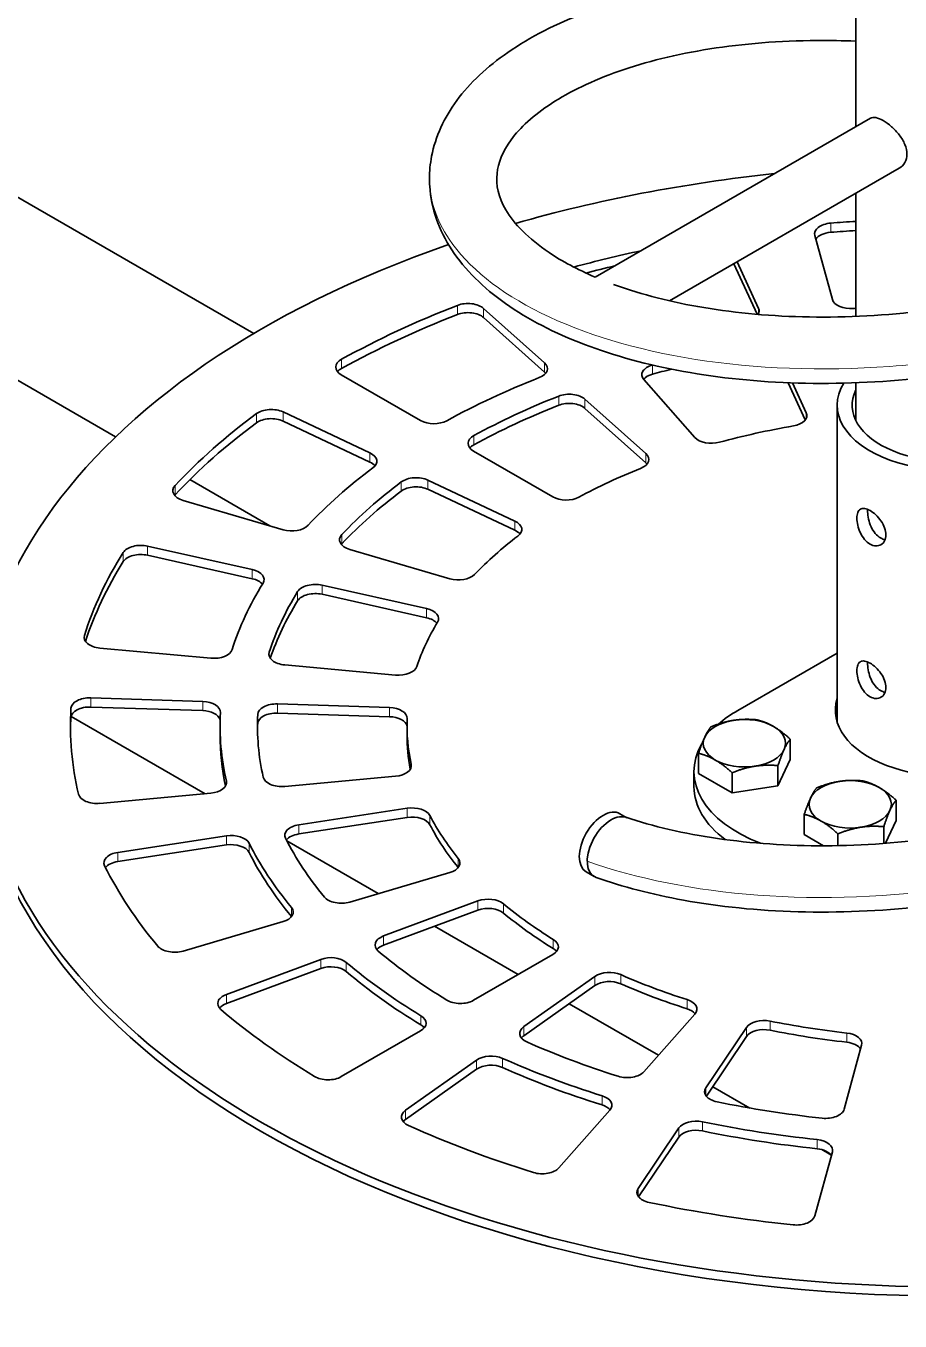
# Model space of a CAD drawing. Header units: millimetres. Extents: x 150 to 6235, y 143 to 4395.
# Drawn here: x 5039.8 to 5273.5, y 1655.2 to 2001.6 of the extents above; entities that cross this region are included whole.
import ezdxf

# ---------------------------------------------------------------- set-up
doc = ezdxf.new("R2010")
doc.units = ezdxf.units.MM
doc.header["$LTSCALE"] = 15
doc.layers.add('AM_0', color=7, linetype='Continuous', lineweight=35)
doc.layers.add('AM_TANG', color=171, linetype='Continuous', lineweight=18, true_color=0x8080ff)

msp = doc.modelspace()

# ---------------------------------------------------------------- linework, layer by layer
at = {"layer": 'AM_0'}
for p, q in [((5261.664, 1974.693), (5261.664, 2047.606)), ((4883.614, 2044.711), (5100.708, 1919.371)), ((4836.225, 2023.081), (5063.748, 1891.72)), ((5265.552, 1976.938), (5191.957, 1934.448)), ((5273.276, 1963.558), (5211.863, 1928.101)), ((5261.664, 1923.951), (5261.664, 1956.854)), ((5255.387, 1928.471), (5250.693, 1945.583)), ((5235.236, 1924.499), (5229.052, 1938.025)), ((5229.938, 1938.537), (5235.638, 1926.07)), ((5162.147, 1926.069), (5178.397, 1911.503)), ((5178.397, 1909.054), (5162.147, 1923.619)), ((5145.287, 1896.083), (5124.068, 1908.334)), ((5218.604, 1891.579), (5204.978, 1907.019)), ((5248.15, 1896.253), (5243.605, 1906.194)), ((5244.744, 1906.152), (5248.404, 1898.147)), ((5261.664, 1896.068), (5261.664, 1906.188)), ((5189.231, 1901.793), (5205.484, 1887.225)), ((5205.484, 1884.775), (5189.231, 1899.343)), ((5256.664, 1815.366), (5256.664, 1900.191)), ((5108.504, 1898.391), (5131.754, 1887.438)), ((5131.754, 1884.988), (5108.504, 1895.941)), ((5180.657, 1875.662), (5159.434, 1887.915)), ((5083.575, 1880.273), (5105.013, 1867.896)), ((5147.256, 1880.135), (5170.51, 1869.18)), ((5108.519, 1866.865), (5081.781, 1874.73)), ((5170.51, 1866.73), (5147.256, 1877.685)), ((5072.301, 1862.497), (5100.275, 1856.228)), ((5153.088, 1853.753), (5126.345, 1861.62)), ((5100.275, 1853.779), (5072.301, 1860.048)), ((5118.927, 1852.048), (5146.907, 1845.778)), ((5146.907, 1843.329), (5118.927, 1849.599)), ((5089.189, 1832.516), (5059.55, 1835.227)), ((5230.096, 1818.541), (5256.664, 1833.88)), ((5138.594, 1827.999), (5108.949, 1830.709)), ((5057.08, 1821.901), (5087.041, 1820.93)), ((5087.041, 1818.48), (5057.08, 1819.452)), ((5107.017, 1820.282), (5136.984, 1819.311)), ((5051.842, 1816.944), (5087.666, 1796.262)), ((5136.984, 1816.861), (5107.017, 1817.833)), ((5091.664, 1814.459), (5091.664, 1812.009)), ((5141.664, 1814.459), (5141.664, 1812.009)), ((5244.133, 1805.456), (5244.133, 1810.86)), ((5219.595, 1801.66), (5219.595, 1807.064)), ((5244.133, 1805.456), (5240.845, 1798.373)), ((5218.38, 1798.129), (5218.38, 1802.211)), ((5228.576, 1796.475), (5219.595, 1801.66)), ((5228.576, 1796.475), (5228.576, 1801.878)), ((5240.845, 1798.373), (5240.845, 1803.776)), ((5138.594, 1800.918), (5108.949, 1798.208)), ((5240.845, 1798.373), (5228.576, 1796.475)), ((5089.189, 1796.401), (5059.55, 1793.69)), ((5112.692, 1787.946), (5141.712, 1792.369)), ((5272.417, 1789.127), (5272.417, 1794.53)), ((5141.712, 1789.919), (5112.692, 1785.497)), ((5198.575, 1790.92), (5200.427, 1789.85)), ((5247.879, 1785.331), (5247.879, 1790.734)), ((5272.417, 1789.127), (5269.572, 1782.998)), ((5064.334, 1780.577), (5093.348, 1784.998)), ((5253.049, 1782.346), (5247.879, 1785.331)), ((5256.861, 1782.386), (5256.861, 1785.548)), ((5269.129, 1782.964), (5269.129, 1787.446)), ((5093.348, 1782.549), (5064.334, 1778.127)), ((5109.535, 1783.635), (5133.956, 1769.536)), ((5153.088, 1775.164), (5126.345, 1767.297)), ((5189.575, 1775.331), (5191.696, 1774.107)), ((5135.398, 1758.205), (5160.63, 1767.589)), ((5160.63, 1765.139), (5135.398, 1755.756)), ((5108.519, 1762.053), (5081.781, 1754.187)), ((5149.038, 1760.828), (5171.406, 1747.914)), ((5180.657, 1753.255), (5159.434, 1741.002)), ((5093.35, 1742.569), (5118.578, 1751.95)), ((5118.578, 1749.501), (5093.35, 1740.119)), ((5172.91, 1733.971), (5191.885, 1747.397)), ((5191.885, 1744.947), (5172.91, 1731.521)), ((5184.992, 1740.07), (5208.856, 1726.293)), ((5218.604, 1737.338), (5204.978, 1721.898)), ((5145.287, 1732.834), (5124.068, 1720.584)), ((5221.557, 1717.615), (5232.418, 1733.769)), ((5232.418, 1731.32), (5221.684, 1715.354)), ((5263.212, 1728.97), (5258.517, 1711.855)), ((5141.289, 1711.598), (5160.261, 1725.021)), ((5160.261, 1722.572), (5141.289, 1709.148)), ((5223.394, 1717.899), (5233.277, 1712.193)), ((5195.895, 1711.606), (5182.271, 1696.169)), ((5203.459, 1690.696), (5214.318, 1706.847)), ((5214.318, 1704.397), (5203.586, 1688.435)), ((5255.387, 1700.446), (5250.693, 1683.334)), ((5252.544, 1701.069), (5254.989, 1699.658))]:
    msp.add_line(p, q, dxfattribs=at)
for centre, major_axis, start_param, end_param in [((5286.664, 1814.459), (260, 0), 1.7516944, 2.0331503), ((5255.632, 1946.035), (-5, 0), 4.8477278, 6.4402649), ((5286.664, 1814.459), (235, 0), 1.677381, 1.7061351), ((5286.664, 1814.459), (260, 0), 2.111803, 7.328423), ((5255.632, 1943.585), (-5, 0), 4.8477278, 5.9191426), ((5286.664, 1812.009), (-235, 0), 4.8189737, 4.8477278), ((5286.664, 1814.459), (235, 0), 1.9294469, 2.0122718), ((5286.664, 1812.009), (-235, 0), 5.1030111, 5.13868), ((5286.664, 1814.459), (235, 0), 2.164766, 2.3344536), ((5157.944, 1924.506), (-5, 0), 3.7138215, 5.3063586), ((5260.326, 1928.923), (-5, 0), 0.1570796, 1.7028734), ((5286.664, 1812.009), (-235, 0), 5.3063586, 5.4760463), ((5157.944, 1922.056), (5, 0), 0.5722288, 2.164766), ((5230.803, 1925.333), (5, 0), 5.9795516, 6.5412549), ((5286.664, 1814.459), (-195, 0), 4.8409479, 4.844466), ((5127.604, 1910.375), (-5, 0), 5.4760463, 7.0685835), ((5127.604, 1907.925), (5, 0), 2.3344536, 2.7034436), ((5174.193, 1909.94), (5, 0), 5.3096204, 6.8554141), ((5174.193, 1907.491), (5, 0), 0.438149, 0.5722288), ((5209.433, 1908.33), (-5, 0), 5.1592768, 6.7544242), ((5286.664, 1812.009), (-185, 0), 5.1256799, 5.1558465), ((5286.664, 1900.191), (-30, 0), 5.9357608, 10.0104635), ((5286.664, 1814.459), (-195, 0), 5.3096204, 5.4727845), ((5209.433, 1905.88), (5, 0), 2.0142539, 2.7034436), ((5286.664, 1814.459), (185, 0), 2.1708065, 2.3284131), ((5185.027, 1900.229), (-5, 0), 3.7138215, 5.3123992), ((5286.664, 1900.191), (26, 0), 2.8633458, 6.5614321), ((5105.343, 1896.154), (-5, 0), 4.0279807, 5.6205179), ((5286.664, 1812.009), (-185, 0), 5.3123992, 5.4700058), ((5185.027, 1897.78), (5, 0), 0.5722288, 2.1708065), ((5286.664, 1814.459), (235, 0), 2.4789253, 2.6486129), ((5286.664, 1812.009), (-235, 0), 5.6205179, 5.7902056), ((5105.343, 1893.705), (5, 0), 0.8863881, 2.4789253), ((5148.823, 1898.124), (5, 0), 3.9269908, 5.4727845), ((5243.569, 1897.41), (5, 0), 5.003798, 6.5412549), ((5162.97, 1889.956), (-5, 0), 5.4700058, 7.0685835), ((5286.664, 1814.459), (-145, 0), 5.003798, 5.1502884), ((5162.97, 1887.507), (5, 0), 2.3284131, 2.7034436), ((5223.059, 1892.89), (5, 0), 3.6128316, 5.1502884), ((5128.593, 1885.201), (5, 0), 5.6237797, 7.1695734), ((5128.593, 1882.752), (5, 0), 0.438149, 0.8863881), ((5201.28, 1885.661), (5, 0), 5.3179573, 6.8554141), ((5201.28, 1883.212), (5, 0), 0.438149, 0.5722288), ((5286.664, 1814.459), (-195, 0), 5.6237797, 5.7869438), ((5286.664, 1814.459), (-145, 0), 5.3179573, 5.4644476), ((5084.051, 1877.302), (-5, 0), 5.7902056, 7.3827427), ((5286.664, 1814.459), (185, 0), 2.4849658, 2.6425724), ((5144.094, 1877.898), (-5, 0), 4.0279807, 5.6265584), ((5144.094, 1875.449), (5, 0), 0.8863881, 2.4849658), ((5084.051, 1874.853), (5, 0), 2.6486129, 2.7034436), ((5286.664, 1812.009), (-185, 0), 5.6265584, 5.7841651), ((5184.193, 1877.703), (5, 0), 3.9269908, 5.4644476), ((5110.789, 1869.437), (5, 0), 4.2411501, 5.7869438), ((5167.349, 1866.943), (5, 0), 5.6321166, 7.1695734), ((5128.615, 1864.193), (-5, 0), 5.7841651, 7.3827427), ((5286.664, 1814.459), (-145, 0), 5.6321166, 5.7786069), ((5167.349, 1864.493), (5, 0), 0.438149, 0.8863881), ((5286.664, 1814.459), (-235, 0), 5.9346772, 6.1043648), ((5070.491, 1859.806), (-5, 0), 4.34214, 5.9346772), ((5128.615, 1861.743), (5, 0), 2.6425724, 2.7034436), ((5286.664, 1812.009), (-235, 0), 5.9346772, 6.0978726), ((5070.491, 1857.357), (-5, 0), 4.34214, 5.9346772), ((5098.466, 1853.537), (5, 0), 5.9379389, 7.4837327), ((5098.466, 1851.087), (5, 0), 0.4318464, 1.2005474), ((5155.358, 1856.326), (5, 0), 4.2411501, 5.7786069), ((5286.664, 1814.459), (-195, 0), 5.9379389, 6.1011031), ((5286.664, 1814.459), (-185, 0), 5.9407177, 6.0983243), ((5117.117, 1849.357), (-5, 0), 4.34214, 5.9407177), ((5286.664, 1812.009), (-185, 0), 5.9407177, 6.0903264), ((5117.117, 1846.908), (-5, 0), 4.34214, 5.9407177), ((5145.097, 1843.087), (5, 0), 5.9462758, 7.4837327), ((5145.097, 1840.637), (5, 0), 0.4305223, 1.2005474), ((5286.664, 1814.459), (-145, 0), 5.9462758, 6.0927662), ((5060.332, 1838.078), (-5, 0), 6.1043648, 7.696902), ((5089.971, 1835.368), (5, 0), 4.5553093, 6.1011031), ((5109.731, 1833.561), (-5, 0), 6.0983243, 7.696902), ((5139.376, 1830.85), (5, 0), 4.5553093, 6.0927662), ((5286.664, 1814.459), (-235, 0), 6.2488364, 6.4185241), ((5056.8, 1819.019), (-5, 0), 4.6562993, 6.2488364), ((5056.8, 1816.569), (-5, 0), 4.6562993, 6.2488364), ((5086.761, 1818.048), (5, 0), 6.2520982, 7.7978919), ((5106.737, 1817.4), (-5, 0), 4.6562993, 6.254877), ((5136.703, 1816.429), (5, 0), 6.2604351, 7.7978919), ((5286.664, 1818.541), (30.5, 0), 2.9602729, 6.4645051), ((5286.664, 1812.009), (-235, 0), 6.2488364, 6.2741583), ((5086.761, 1815.598), (5, 0), 0.1744906, 1.5147066), ((5286.664, 1814.459), (-195, 0), 6.2520982, 6.4152623), ((5286.664, 1814.459), (-185, 0), 6.254877, 6.4124836), ((5106.737, 1814.951), (-5, 0), 4.6562993, 6.254877), ((5136.703, 1813.979), (5, 0), 0.124686, 1.5147066), ((5286.664, 1814.459), (-145, 0), 6.2604351, 6.4069254), ((5231.864, 1809.764), (-11, 0), 4.9741884, 6.0213859), ((5258.38, 1802.211), (40, 0), 2.3561945, 2.5594578), ((5231.864, 1809.764), (-11, 0), 3.9269908, 4.9741884), ((5286.664, 1814.459), (-30.5, 0), 6.1018655, 6.167005), ((5286.664, 1812.009), (260, 0), 3.1415927, 6.2831853), ((5286.664, 1812.009), (-195, 0), 0, 0.1221925), ((5286.664, 1812.009), (-185, 0), 6.254877, 6.2717185), ((5286.664, 1812.009), (-145, 0), 0, 0.1098719), ((5231.864, 1809.764), (11, 0), 6.0213859, 7.0685835), ((5258.38, 1802.211), (-40, 0), 5.9574765, 7.2653936), ((5231.864, 1809.764), (-11, 0), 6.0213859, 7.0685835), ((5231.864, 1809.764), (11, 0), 3.9269908, 4.9741884), ((5231.864, 1809.764), (11, 0), 4.9741884, 6.0213859), ((5137.811, 1803.77), (5, 0), 4.8694686, 6.4069254), ((5088.406, 1799.252), (5, 0), 4.8694686, 6.4152623), ((5108.167, 1801.059), (-5, 0), 0.1292983, 1.727876), ((5258.38, 1798.129), (-40, 0), 0, 0.6578343), ((5260.148, 1793.434), (-11, 0), 4.9741884, 6.0213859), ((5260.148, 1793.434), (-11, 0), 3.9269908, 4.9741884), ((5058.768, 1796.542), (-5, 0), 0.1353388, 1.727876), ((5260.148, 1793.434), (-11, 0), 6.0213859, 7.0685835), ((5260.148, 1793.434), (11, 0), 6.0213859, 7.0685835), ((5142.988, 1789.577), (5, 0), 0.2914091, 1.8288659), ((5194.075, 1783.126), (-4.5, -7.794), 3.1415927, 6.2831853), ((5260.148, 1793.434), (11, 0), 4.9741884, 6.0213859), ((5113.969, 1785.155), (-5, 0), 4.9704585, 6.5690362), ((5142.988, 1787.128), (5, 0), 0.2914091, 1.8288659), ((5286.664, 1814.459), (-145, 0), 0.2914091, 0.4378994), ((5286.664, 1812.009), (-145, 0), 0.2914091, 0.4378908), ((5196.196, 1781.901), (4.5, 7.794), 0.1186165, 3.249817), ((5196.196, 1781.901), (-4.5, -7.794), 3.2602091, 6.3914097), ((5260.148, 1793.434), (11, 0), 3.9269908, 4.9741884), ((5094.624, 1782.207), (5, 0), 0.2830722, 1.8288659), ((5286.664, 1814.459), (-185, 0), 0.2858509, 0.4434575), ((5113.969, 1782.706), (5, 0), 1.8288659, 2.7205314), ((5094.624, 1779.758), (5, 0), 0.2830722, 1.8288659), ((5286.664, 1814.459), (-195, 0), 0.2830722, 0.4462363), ((5065.61, 1777.785), (-5, 0), 4.9704585, 6.5629957), ((5065.61, 1775.336), (5, 0), 1.8288659, 2.7221834), ((5286.664, 1812.009), (-195, 0), 0.2830722, 0.4462363), ((5150.818, 1777.736), (5, 0), 5.1836279, 6.7210847), ((5286.664, 1814.459), (-235, 0), 0.2798104, 0.4494981), ((5124.075, 1769.869), (5, 0), 3.5850502, 5.1836279), ((5163.338, 1765.162), (-5, 0), 3.747161, 5.2846178), ((5106.249, 1764.625), (5, 0), 5.1836279, 6.7294216), ((5163.338, 1762.712), (5, 0), 0.6055683, 2.1430252), ((5286.664, 1814.459), (145, 0), 3.747161, 3.8936513), ((5286.664, 1812.009), (-145, 0), 0.6055683, 0.7520587), ((5106.249, 1762.175), (5, 0), 0.438149, 0.4462363), ((5138.105, 1755.778), (-5, 0), 5.2846178, 6.8831955), ((5177.122, 1755.297), (5, 0), 5.4977871, 7.035244), ((5079.511, 1756.759), (5, 0), 3.5910907, 5.1836279), ((5138.105, 1753.329), (5, 0), 2.1430252, 2.7034436), ((5286.664, 1814.459), (-185, 0), 0.6000102, 0.7576168), ((5177.122, 1752.847), (5, 0), 0.438149, 0.7520587), ((5121.285, 1749.523), (-5, 0), 3.7388241, 5.2846178), ((5121.285, 1747.074), (5, 0), 0.5972314, 2.1430252), ((5286.664, 1814.459), (195, 0), 3.7388241, 3.9019882), ((5286.664, 1812.009), (-195, 0), 0.5972314, 0.7603956), ((5195.759, 1745.572), (-5, 0), 4.0613203, 5.5987771), ((5195.759, 1743.122), (5, 0), 0.9197276, 2.4571844), ((5286.664, 1814.459), (145, 0), 4.0613203, 4.2078106), ((5286.664, 1812.009), (-145, 0), 0.9197276, 1.0662179), ((5096.058, 1740.142), (-5, 0), 5.2846178, 6.877155), ((5096.058, 1737.692), (5, 0), 2.1430252, 2.7034436), ((5155.899, 1743.043), (5, 0), 3.8992095, 5.4977871), ((5214.149, 1738.649), (5, 0), 5.8119464, 7.3494032), ((5286.664, 1814.459), (-235, 0), 0.5939697, 0.7636573), ((5141.752, 1734.876), (5, 0), 5.4977871, 7.0435809), ((5214.149, 1736.199), (5, 0), 0.438149, 1.0662179), ((5237.079, 1732.725), (-5, 0), 4.3754795, 5.9129363), ((5141.752, 1732.426), (5, 0), 0.438149, 0.7603956), ((5176.784, 1732.146), (-5, 0), 5.5987771, 7.1973547), ((5237.079, 1730.275), (-5, 0), 4.3754795, 5.9129363), ((5286.664, 1814.459), (145, 0), 4.3754795, 4.5219698), ((5286.664, 1812.009), (-145, 0), 1.2338869, 1.3803772), ((5258.274, 1729.421), (5, 0), 6.1261057, 7.6635625), ((5176.784, 1729.696), (5, 0), 2.4571844, 2.7034436), ((5286.664, 1814.459), (-185, 0), 0.9141694, 1.0717761), ((5258.274, 1726.972), (5, 0), 0.3640427, 1.3803772), ((5164.135, 1723.196), (-5, 0), 4.0529833, 5.5987771), ((5286.664, 1814.459), (195, 0), 4.0529833, 4.2161475), ((5164.135, 1720.747), (5, 0), 0.9113907, 2.4571844), ((5286.664, 1812.009), (-195, 0), 0.9113907, 1.0745548), ((5200.523, 1723.209), (5, 0), 4.2133687, 5.8119464), ((5120.533, 1722.625), (5, 0), 3.90525, 5.4977871), ((5191.44, 1712.917), (5, 0), 5.8119464, 7.3577401), ((5226.218, 1716.57), (-5, 0), 5.9129363, 7.511514), ((5145.163, 1709.773), (-5, 0), 5.5987771, 7.1913142), ((5191.44, 1710.467), (5, 0), 0.438149, 1.0745548), ((5286.664, 1814.459), (-185, 0), 1.2283287, 1.3859353), ((5253.579, 1712.306), (5, 0), 4.527528, 6.1261057), ((5145.163, 1707.323), (5, 0), 2.4571844, 2.7034436), ((5218.979, 1705.802), (-5, 0), 4.3671426, 5.9129363), ((5286.664, 1814.459), (195, 0), 4.3671426, 4.5303067), ((5286.664, 1814.459), (-235, 0), 0.9081289, 1.0778166), ((5218.979, 1703.353), (-5, 0), 4.3671426, 5.9129363), ((5286.664, 1812.009), (-195, 0), 1.22555, 1.3887141), ((5250.449, 1700.897), (5, 0), 6.1261057, 7.6718994), ((5250.449, 1698.448), (5, 0), 0.3640427, 1.3887141), ((5177.816, 1697.48), (5, 0), 4.2194092, 5.8119464), ((5208.12, 1689.651), (-5, 0), 5.9129363, 7.5054735), ((5286.664, 1814.459), (-235, 0), 1.2222882, 1.3919759), ((5245.755, 1683.785), (5, 0), 4.5335685, 6.1261057)]:
    msp.add_ellipse(centre, major_axis=major_axis, ratio=0.5773503, start_param=start_param, end_param=end_param, dxfattribs=at)
for points, knots in [([(5402.874, 2102.172), (5409.8, 2095.402), (5415.819, 2088.092), (5425.78, 2072.463), (5429.683, 2064.002), (5434.485, 2047.543), (5435.655, 2039.48), (5435.655, 2022.817), (5434.291, 2014.113), (5428.987, 1997.292), (5425.017, 1989.06), (5414.764, 1973.423), (5408.388, 1965.922), (5393.655, 1952.03), (5385.18, 1945.559), (5366.746, 1934.002), (5356.66, 1928.846), (5335.615, 1920.102), (5324.519, 1916.454), (5302.101, 1910.797), (5290.632, 1908.746), (5268.107, 1906.259), (5256.901, 1905.804), (5235.493, 1906.408), (5225.151, 1907.47), (5205.986, 1910.954), (5197.043, 1913.399), (5181.085, 1919.48), (5173.976, 1923.157), (5162.041, 1931.591), (5157.13, 1936.42), (5150.2, 1946.982), (5148.097, 1952.823), (5147.677, 1959.414), (5147.655, 1960.084), (5147.655, 1962.767), (5147.849, 1964.781), (5149.242, 1972.026), (5151.594, 1977.097), (5158.468, 1986.428), (5163.101, 1990.746), (5174.57, 1998.679), (5181.632, 2002.274), (5197.644, 2008.3), (5206.737, 2010.741), (5226.186, 2014.173), (5236.663, 2015.192), (5252.139, 2015.54), (5256.874, 2015.503), (5261.664, 2015.321)], [408.9291835, 408.9291835, 408.9291835, 408.9291835, 412.2432927, 412.2432927, 415.7079064, 415.7079064, 418.8524238, 418.8524238, 422.2437742, 422.2437742, 425.63291, 425.63291, 429.0610101, 429.0610101, 432.5259158, 432.5259158, 436.0030497, 436.0030497, 439.4755188, 439.4755188, 442.9391406, 442.9391406, 446.3968248, 446.3968248, 449.854898, 449.854898, 453.3224354, 453.3224354, 456.8107422, 456.8107422, 460.3188748, 460.3188748, 463.7494265, 463.7494265, 464.1369118, 464.1369118, 465.3006344, 465.3006344, 468.3852307, 468.3852307, 471.5853504, 471.5853504, 475.0253566, 475.0253566, 478.5330887, 478.5330887, 482.0214867, 482.0214867, 483.5168501, 483.5168501, 483.5168501, 483.5168501]), ([(5196.855, 1932.507), (5197.046, 1932.437), (5197.238, 1932.367), (5204.368, 1929.801), (5212.361, 1927.736), (5229.768, 1924.816), (5239.328, 1923.95), (5259.247, 1923.63), (5269.761, 1924.183), (5290.887, 1926.789), (5301.66, 1928.865), (5322.596, 1934.481), (5332.918, 1938.063), (5352.285, 1946.54), (5361.48, 1951.496), (5378.021, 1962.459), (5385.498, 1968.547), (5398.185, 1981.436), (5403.494, 1988.33), (5411.634, 2002.491), (5414.515, 2009.859), (5417.745, 2024.737), (5418.08, 2032.356), (5416.141, 2047.519), (5413.81, 2055.176), (5406.589, 2069.934), (5401.665, 2077.147), (5393.633, 2086.132), (5391.523, 2088.31), (5389.295, 2090.442)], [81.9111999, 81.9111999, 81.9111999, 81.9111999, 81.9997753, 81.9997753, 85.1885975, 85.1885975, 88.4100757, 88.4100757, 91.6533227, 91.6533227, 94.9056421, 94.9056421, 98.157604, 98.157604, 101.4025953, 101.4025953, 104.6374904, 104.6374904, 107.8669257, 107.8669257, 111.1120429, 111.1120429, 114.4091889, 114.4091889, 117.7545381, 117.7545381, 121.0693277, 121.0693277, 122.1533323, 122.1533323, 122.1533323, 122.1533323]), ([(5261.664, 1997.559), (5258.181, 1997.702), (5254.736, 1997.763), (5241.266, 1997.68), (5231.533, 1996.893), (5213.712, 1994.08), (5205.484, 1992.034), (5191.238, 1987.048), (5185.1, 1984.071), (5175.439, 1977.761), (5171.835, 1974.39), (5167.148, 1967.996), (5166.016, 1965.001), (5165.408, 1959.044), (5166.064, 1955.915), (5170.245, 1948.761), (5174.085, 1944.739), (5183.092, 1938.693), (5187.244, 1936.463), (5191.96, 1934.446)], [54.2336536, 54.2336536, 54.2336536, 54.2336536, 55.3268478, 55.3268478, 58.5795232, 58.5795232, 61.8242002, 61.8242002, 65.0480685, 65.0480685, 68.2390099, 68.2390099, 71.4384421, 71.4384421, 75.0144594, 75.0144594, 78.775707, 78.775707, 81.127773, 81.127773, 81.127773, 81.127773]), ([(5265.552, 1976.938), (5265.926, 1977.154), (5266.423, 1977.22), (5267.607, 1976.996), (5268.296, 1976.707), (5269.677, 1975.91), (5270.456, 1975.351), (5271.961, 1974.022), (5272.686, 1973.251), (5273.867, 1971.704), (5274.403, 1970.824), (5275.128, 1969.045), (5275.314, 1968.145), (5275.314, 1967.347)], [2.9307331, 2.9307331, 2.9307331, 2.9307331, 3.2237471, 3.2237471, 3.5167611, 3.5167611, 3.8097751, 3.8097751, 4.1027892, 4.1027892, 4.395902, 4.395902, 4.6890148, 4.6890148, 4.6890148, 4.6890148]), ([(5275.314, 1967.347), (5275.314, 1966.549), (5275.128, 1965.755), (5274.403, 1964.43), (5273.867, 1963.899), (5273.276, 1963.558)], [0, 0, 0, 0, 0.29311283, 0.29311283, 0.58622566, 0.58622566, 0.58622566, 0.58622566]), ([(5402.874, 1960.755), (5409.8, 1953.984), (5415.819, 1946.674), (5425.78, 1931.046), (5429.683, 1922.585), (5434.485, 1906.126), (5435.655, 1898.063), (5435.655, 1881.4), (5434.291, 1872.696), (5428.987, 1855.874), (5425.017, 1847.643), (5414.764, 1832.006), (5408.388, 1824.505), (5393.655, 1810.613), (5385.18, 1804.141), (5366.746, 1792.585), (5356.66, 1787.429), (5335.615, 1778.684), (5324.519, 1775.037), (5302.101, 1769.38), (5290.632, 1767.329), (5268.107, 1764.842), (5256.901, 1764.387), (5235.493, 1764.991), (5225.151, 1766.053), (5207.216, 1769.313), (5199.349, 1771.365), (5192.208, 1773.872)], [499.5039582, 499.5039582, 499.5039582, 499.5039582, 502.8180674, 502.8180674, 506.2826811, 506.2826811, 509.4271986, 509.4271986, 512.818549, 512.818549, 516.2076847, 516.2076847, 519.6357849, 519.6357849, 523.1006906, 523.1006906, 526.5778245, 526.5778245, 530.0502935, 530.0502935, 533.5139153, 533.5139153, 536.9715995, 536.9715995, 540.4296728, 540.4296728, 543.4529515, 543.4529515, 543.4529515, 543.4529515]), ([(5200.132, 1789.948), (5207.408, 1787.536), (5215.734, 1785.592), (5233.658, 1782.991), (5243.388, 1782.311), (5263.554, 1782.383), (5274.146, 1783.144), (5295.33, 1786.168), (5306.082, 1788.457), (5326.881, 1794.484), (5337.086, 1798.267), (5356.132, 1807.116), (5365.122, 1812.246), (5381.183, 1823.513), (5388.382, 1829.734), (5400.471, 1842.838), (5405.454, 1849.817), (5412.929, 1864.106), (5415.463, 1871.519), (5417.992, 1886.462), (5417.964, 1894.104), (5415.29, 1909.262), (5412.585, 1916.891), (5404.656, 1931.518), (5399.4, 1938.628), (5391.842, 1946.536), (5390.589, 1947.788), (5389.296, 1949.025)], [0, 0, 0, 0, 3.228802, 3.228802, 6.4535798, 6.4535798, 9.6987791, 9.6987791, 12.9515424, 12.9515424, 16.2028716, 16.2028716, 19.44654, 19.44654, 22.6801333, 22.6801333, 25.9099932, 25.9099932, 29.1601379, 29.1601379, 32.4662483, 32.4662483, 35.8125937, 35.8125937, 39.1184508, 39.1184508, 39.7481218, 39.7481218, 39.7481218, 39.7481218]), ([(5265.451, 1863.04), (5264.962, 1863.323), (5264.459, 1863.748), (5263.569, 1864.798), (5263.18, 1865.424), (5262.581, 1866.67), (5262.33, 1867.374), (5262.001, 1868.749), (5261.922, 1869.419), (5261.922, 1870.549), (5262.001, 1871.084), (5262.33, 1871.921), (5262.581, 1872.224), (5263.18, 1872.57), (5263.569, 1872.636), (5264.459, 1872.503), (5264.962, 1872.304), (5265.451, 1872.022)], [0.830734, 0.830734, 0.830734, 0.830734, 1.0384135, 1.0384135, 1.2460929, 1.2460929, 1.4537805, 1.4537805, 1.6614681, 1.6614681, 1.8691557, 1.8691557, 2.0768433, 2.0768433, 2.2845227, 2.2845227, 2.4922021, 2.4922021, 2.4922021, 2.4922021]), ([(5264.846, 1872.324), (5264.82, 1872.109), (5264.807, 1871.882), (5264.807, 1871.084), (5264.883, 1870.412), (5265.201, 1869.031), (5265.444, 1868.322), (5266.029, 1867.069), (5266.41, 1866.44), (5267.29, 1865.383), (5267.79, 1864.956), (5268.662, 1864.452), (5269.077, 1864.297), (5269.487, 1864.228)], [1.5774102, 1.5774102, 1.5774102, 1.5774102, 1.6628389, 1.6628389, 1.870701, 1.870701, 2.0785632, 2.0785632, 2.2864108, 2.2864108, 2.4942583, 2.4942583, 2.6565136, 2.6565136, 2.6565136, 2.6565136]), ([(5265.451, 1872.022), (5265.941, 1871.739), (5266.481, 1871.336), (5267.506, 1870.363), (5267.991, 1869.793), (5268.77, 1868.651), (5269.117, 1868.002), (5269.583, 1866.706), (5269.7, 1866.058), (5269.7, 1865.493), (5269.7, 1864.928), (5269.583, 1864.371), (5269.117, 1863.455), (5268.77, 1863.096), (5267.991, 1862.646), (5267.506, 1862.525), (5266.481, 1862.58), (5265.941, 1862.758), (5265.451, 1863.04)], [2.4922021, 2.4922021, 2.4922021, 2.4922021, 2.6998816, 2.6998816, 2.907561, 2.907561, 3.1152486, 3.1152486, 3.3229362, 3.3229362, 3.3229362, 3.5306238, 3.5306238, 3.7383114, 3.7383114, 3.9459908, 3.9459908, 4.1536702, 4.1536702, 4.1536702, 4.1536702]), ([(5265.451, 1822.215), (5264.962, 1822.498), (5264.459, 1822.923), (5263.569, 1823.974), (5263.18, 1824.599), (5262.581, 1825.845), (5262.33, 1826.549), (5262.001, 1827.924), (5261.922, 1828.594), (5261.922, 1829.724), (5262.001, 1830.259), (5262.33, 1831.096), (5262.581, 1831.4), (5263.18, 1831.746), (5263.569, 1831.811), (5264.459, 1831.678), (5264.962, 1831.479), (5265.451, 1831.197)], [0.830734, 0.830734, 0.830734, 0.830734, 1.0384135, 1.0384135, 1.2460929, 1.2460929, 1.4537805, 1.4537805, 1.6614681, 1.6614681, 1.8691557, 1.8691557, 2.0768433, 2.0768433, 2.2845227, 2.2845227, 2.4922021, 2.4922021, 2.4922021, 2.4922021]), ([(5264.846, 1831.5), (5264.82, 1831.284), (5264.807, 1831.057), (5264.807, 1830.259), (5264.883, 1829.587), (5265.201, 1828.206), (5265.444, 1827.497), (5266.029, 1826.244), (5266.41, 1825.615), (5267.29, 1824.558), (5267.79, 1824.131), (5268.662, 1823.628), (5269.077, 1823.472), (5269.487, 1823.403)], [1.5774102, 1.5774102, 1.5774102, 1.5774102, 1.6628389, 1.6628389, 1.870701, 1.870701, 2.0785632, 2.0785632, 2.2864108, 2.2864108, 2.4942583, 2.4942583, 2.6565136, 2.6565136, 2.6565136, 2.6565136]), ([(5265.451, 1831.197), (5265.941, 1830.914), (5266.481, 1830.511), (5267.506, 1829.538), (5267.991, 1828.968), (5268.77, 1827.826), (5269.117, 1827.177), (5269.583, 1825.881), (5269.7, 1825.234), (5269.7, 1824.668), (5269.7, 1824.103), (5269.583, 1823.547), (5269.117, 1822.631), (5268.77, 1822.271), (5267.991, 1821.821), (5267.506, 1821.7), (5266.481, 1821.756), (5265.941, 1821.933), (5265.451, 1822.215)], [2.4922021, 2.4922021, 2.4922021, 2.4922021, 2.6998816, 2.6998816, 2.907561, 2.907561, 3.1152486, 3.1152486, 3.3229362, 3.3229362, 3.3229362, 3.5306238, 3.5306238, 3.7383114, 3.7383114, 3.9459908, 3.9459908, 4.1536702, 4.1536702, 4.1536702, 4.1536702])]:
    msp.add_open_spline(points, degree=3, knots=knots, dxfattribs=at)
for points in [[(5222.882, 1814.147), (5226.17, 1815.458), (5229.017, 1815.898)], [(5229.017, 1815.898), (5231.864, 1816.339), (5235.151, 1816.045)], [(5235.151, 1816.045), (5237.558, 1815.458), (5239.642, 1814.255)], [(5221.239, 1811.408), (5222.001, 1813.051), (5222.882, 1814.147)], [(5239.642, 1814.255), (5241.726, 1813.051), (5244.133, 1810.86)], [(5219.595, 1807.064), (5220.476, 1809.764), (5221.239, 1811.408)], [(5244.133, 1810.86), (5243.252, 1809.764), (5242.489, 1808.12)], [(5224.086, 1805.273), (5222.001, 1806.476), (5219.595, 1807.064)], [(5228.576, 1801.878), (5226.17, 1804.07), (5224.086, 1805.273)], [(5242.489, 1808.12), (5241.726, 1806.476), (5240.845, 1803.776)], [(5234.711, 1803.629), (5231.864, 1803.189), (5228.576, 1801.878)], [(5240.845, 1803.776), (5237.558, 1804.07), (5234.711, 1803.629)], [(5251.167, 1797.817), (5254.454, 1799.128), (5257.301, 1799.568)], [(5257.301, 1799.568), (5260.148, 1800.009), (5263.435, 1799.715)], [(5263.435, 1799.715), (5265.842, 1799.128), (5267.926, 1797.925)], [(5247.879, 1790.734), (5248.76, 1793.434), (5249.523, 1795.078)], [(5249.523, 1795.078), (5250.286, 1796.721), (5251.167, 1797.817)], [(5267.926, 1797.925), (5270.01, 1796.721), (5272.417, 1794.53)], [(5270.773, 1791.79), (5270.01, 1790.146), (5269.129, 1787.446)], [(5272.417, 1794.53), (5271.536, 1793.434), (5270.773, 1791.79)], [(5252.37, 1788.943), (5250.286, 1790.146), (5247.879, 1790.734)], [(5256.861, 1785.548), (5254.454, 1787.74), (5252.37, 1788.943)], [(5262.995, 1787.299), (5260.148, 1786.859), (5256.861, 1785.548)], [(5269.129, 1787.446), (5265.842, 1787.74), (5262.995, 1787.299)]]:
    msp.add_rational_spline(points, [1, 1.0379548493, 1], degree=2, dxfattribs=at)
at = {"layer": 'AM_TANG'}
for p, q in [((5254.957, 1946.446), (5254.957, 1948.895)), ((5155.146, 1926.898), (5155.146, 1924.448)), ((5162.147, 1923.619), (5162.147, 1926.069)), ((5235.638, 1926.07), (5235.638, 1924.596)), ((5124.146, 1910.01), (5124.146, 1912.46)), ((5178.397, 1911.503), (5178.397, 1909.054)), ((5207.287, 1908.488), (5207.287, 1910.929)), ((5182.204, 1902.612), (5182.204, 1900.162)), ((5189.231, 1899.343), (5189.231, 1901.793)), ((5101.401, 1897.93), (5101.401, 1895.481)), ((5108.504, 1895.941), (5108.504, 1898.391)), ((5248.404, 1898.147), (5248.404, 1896.673)), ((5159.534, 1889.604), (5159.534, 1892.053)), ((5131.754, 1887.438), (5131.754, 1884.988)), ((5205.484, 1887.225), (5205.484, 1884.775)), ((5079.647, 1876.219), (5079.647, 1878.668)), ((5140.134, 1879.66), (5140.134, 1877.211)), ((5147.256, 1877.685), (5147.256, 1880.135)), ((5170.51, 1869.18), (5170.51, 1866.73)), ((5124.225, 1863.125), (5124.225, 1865.574)), ((5065.792, 1860.792), (5065.792, 1858.342)), ((5072.301, 1860.048), (5072.301, 1862.497)), ((5100.275, 1856.228), (5100.275, 1853.779)), ((5112.408, 1850.327), (5112.408, 1847.877)), ((5118.927, 1849.599), (5118.927, 1852.048)), ((5146.907, 1845.778), (5146.907, 1843.329)), ((5055.412, 1837.564), (5055.412, 1838.591)), ((5104.817, 1833.03), (5104.817, 1834.091)), ((5051.803, 1819.118), (5051.803, 1816.669)), ((5057.08, 1819.452), (5057.08, 1821.901)), ((5087.041, 1820.93), (5087.041, 1818.48)), ((5107.017, 1817.833), (5107.017, 1820.282)), ((5136.984, 1819.311), (5136.984, 1816.861)), ((5101.739, 1817.482), (5101.739, 1815.032)), ((5142.773, 1804.126), (5142.773, 1803.413)), ((5093.363, 1799.632), (5093.363, 1798.872)), ((5141.712, 1792.369), (5141.712, 1789.919)), ((5112.692, 1785.497), (5112.692, 1787.946)), ((5147.778, 1787.957), (5147.778, 1790.407)), ((5093.348, 1784.998), (5093.348, 1782.549)), ((5099.425, 1780.564), (5099.425, 1783.013)), ((5064.334, 1778.127), (5064.334, 1780.577)), ((5155.346, 1778.96), (5155.346, 1776.512)), ((5160.63, 1767.589), (5160.63, 1765.139)), ((5110.759, 1765.871), (5110.759, 1763.421)), ((5167.449, 1764.356), (5167.449, 1766.805)), ((5135.398, 1755.756), (5135.398, 1758.205)), ((5180.773, 1757.269), (5180.773, 1754.819)), ((5118.578, 1751.95), (5118.578, 1749.501)), ((5125.42, 1748.697), (5125.42, 1751.147)), ((5191.885, 1747.397), (5191.885, 1744.947)), ((5198.789, 1745.419), (5198.789, 1747.868)), ((5093.35, 1740.119), (5093.35, 1742.569)), ((5216.566, 1741.176), (5216.566, 1738.726)), ((5145.375, 1736.865), (5145.375, 1734.416)), ((5172.91, 1731.521), (5172.91, 1733.971)), ((5232.418, 1733.769), (5232.418, 1731.32)), ((5238.732, 1733), (5238.732, 1735.449)), ((5259.22, 1732.256), (5259.22, 1729.806)), ((5167.198, 1723.028), (5167.198, 1725.478)), ((5160.261, 1725.021), (5160.261, 1722.572)), ((5193.82, 1715.455), (5193.82, 1713.006)), ((5221.557, 1715.526), (5221.557, 1717.615)), ((5141.289, 1709.148), (5141.289, 1711.598)), ((5220.671, 1706.069), (5220.671, 1708.519)), ((5214.318, 1706.847), (5214.318, 1704.397)), ((5251.354, 1703.736), (5251.354, 1701.287)), ((5203.459, 1688.606), (5203.459, 1690.696))]:
    msp.add_line(p, q, dxfattribs=at)
for points, knots in [([(5147.661, 1960.755), (5147.666, 1955.268), (5149.435, 1949.781), (5152.93, 1944.57), (5157.879, 1937.189), (5166.286, 1930.368), (5177.544, 1924.809), (5188.8, 1919.25), (5202.898, 1914.959), (5218.818, 1912.454), (5234.738, 1909.949), (5252.468, 1909.234), (5270.727, 1910.57), (5288.984, 1911.906), (5307.758, 1915.293), (5325.688, 1920.696), (5343.619, 1926.098), (5360.694, 1933.513), (5375.68, 1942.614), (5390.666, 1951.715), (5403.551, 1962.496), (5413.405, 1974.388), (5423.258, 1986.279), (5430.073, 1999.273), (5433.357, 2012.64), (5434.885, 2018.862), (5435.648, 2025.162), (5435.647, 2031.463)], [5.4977871, 5.4977871, 5.4977871, 5.4977871, 5.7692831, 5.7692831, 5.7692831, 6.1537793, 6.1537793, 6.1537793, 6.5382611, 6.5382611, 6.5382611, 6.9227287, 6.9227287, 6.9227287, 7.3071824, 7.3071824, 7.3071824, 7.6916222, 7.6916222, 7.6916222, 8.0760484, 8.0760484, 8.0760484, 8.4604611, 8.4604611, 8.4604611, 8.6393798, 8.6393798, 8.6393798, 8.6393798]), ([(5189.832, 1778.227), (5202.89, 1773.574), (5218.486, 1770.392), (5235.491, 1769.12), (5252.495, 1767.848), (5270.895, 1768.488), (5289.359, 1771.205), (5307.822, 1773.921), (5326.336, 1778.712), (5343.56, 1785.441), (5360.783, 1792.17), (5376.705, 1800.833), (5390.172, 1811.013), (5403.639, 1821.192), (5414.641, 1832.881), (5422.384, 1845.445), (5430.126, 1858.008), (5434.602, 1871.438), (5435.489, 1884.971), (5435.6, 1886.662), (5435.655, 1888.354), (5435.654, 1890.046)], [0, 0, 0, 0, 0.3847324, 0.3847324, 0.3847324, 0.7694478, 0.7694478, 0.7694478, 1.1541465, 1.1541465, 1.1541465, 1.5388285, 1.5388285, 1.5388285, 1.923494, 1.923494, 1.923494, 2.3081432, 2.3081432, 2.3081432, 2.3561945, 2.3561945, 2.3561945, 2.3561945])]:
    msp.add_open_spline(points, degree=3, knots=knots, dxfattribs=at)

doc.saveas('drawing.dxf')
